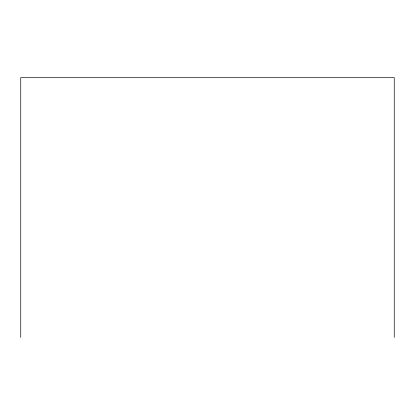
<?xml version="1.0" encoding="UTF-8"?>
<svg xmlns="http://www.w3.org/2000/svg" width="415" height="415" viewBox="0 0 415 415"><rect width="100%" height="100%" fill="white"/><g stroke="black" fill="none" stroke-linecap="round" stroke-linejoin="round"><path stroke-width="0.62" d="M394.25 337.447L394.25 77.553L20.75 77.553L20.75 337.447"/></g></svg>
